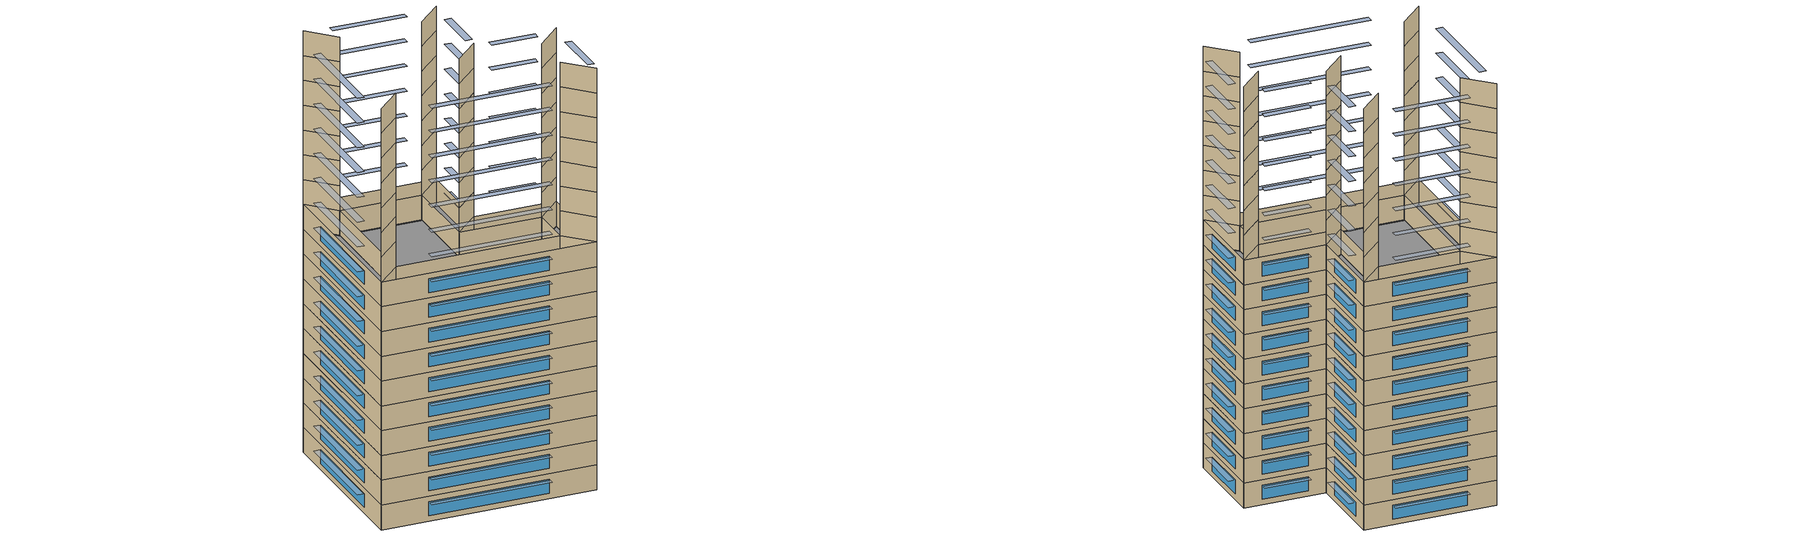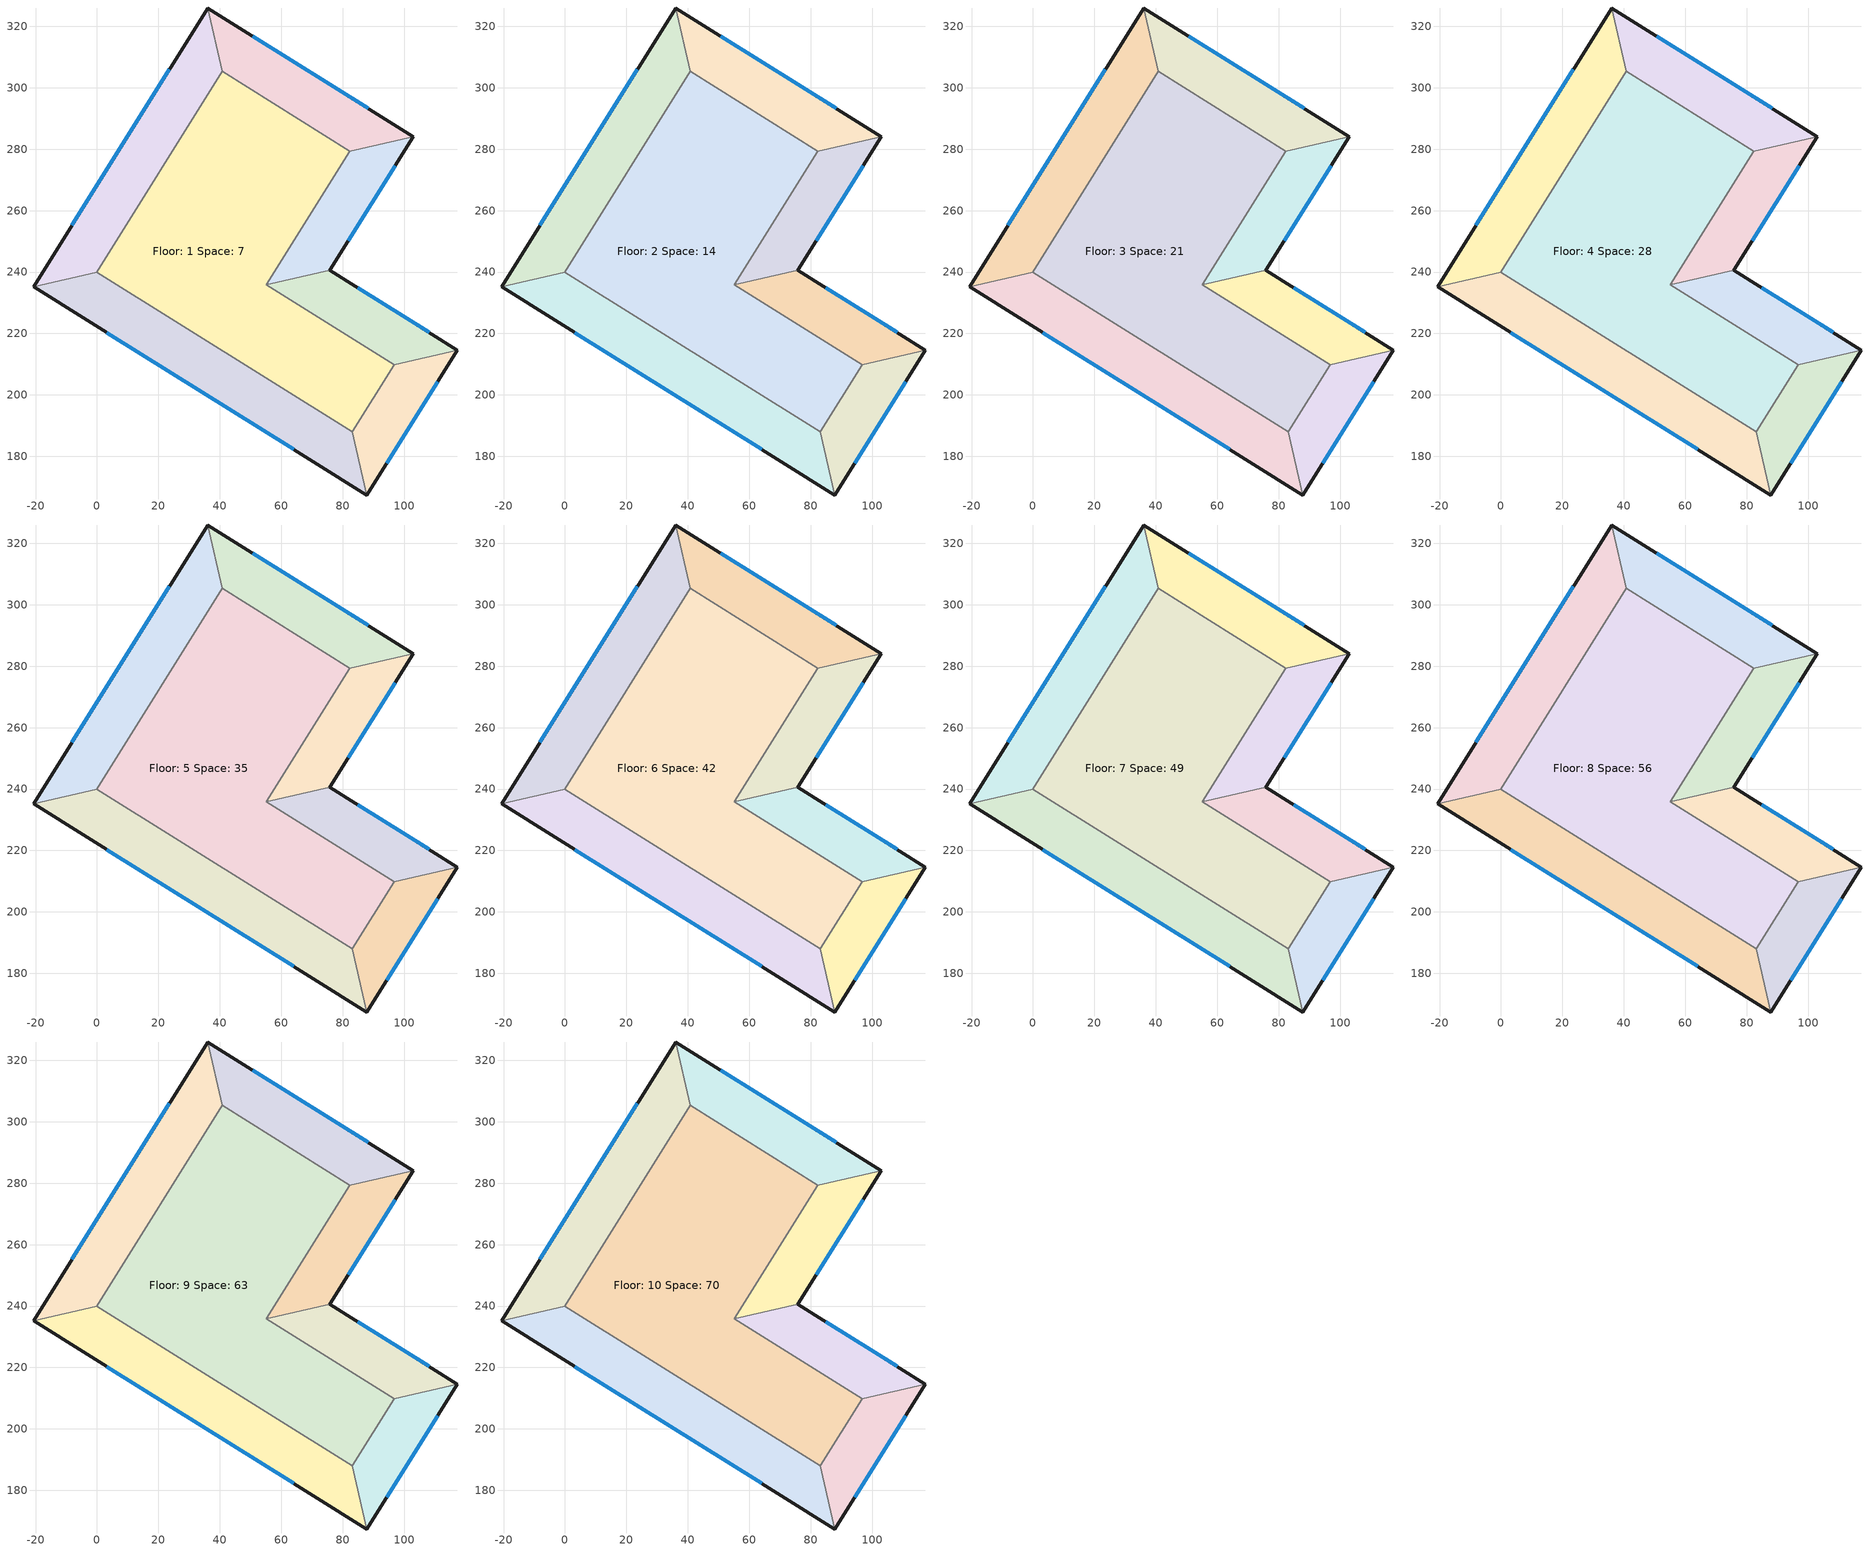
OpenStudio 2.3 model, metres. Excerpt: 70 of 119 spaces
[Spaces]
Floor: 1 Space: 1
 floor ground: -20.67,235.23 0,240 83.11,188.07 87.88,167.4 z0
 wall outside: -20.67,235.23 87.88,167.4 z0:15
 wall to Floor: 16 Space: 107: 83.11,188.07 0,240 z0:15; 117.38,214.61 96.71,209.83 z225:240
 wall to Floor: 1 Space: 2: 83.11,188.07 87.88,167.4 z0:15
 wall to Floor: 1 Space: 6: -20.67,235.23 0,240 z0:15
 wall to Floor: 2 Space: 8: 87.88,167.4 83.11,188.07 z15:30
 wall to Floor: 2 Space: 9: 117.38,214.61 96.71,209.83 z15:30
 wall to Floor: 2 Space: 10: 75.83,240.57 55.16,235.8 z15:30
 wall to Floor: 2 Space: 11: 103.03,284.11 82.36,279.33 z15:30
 wall to Floor: 2 Space: 12: 36.03,325.97 40.8,305.3 z15:30
 wall to Floor: 2 Space: 13: -20.67,235.23 0,240 z15:30
 wall to Floor: 3 Space: 15: 87.88,167.4 83.11,188.07 z30:45
 wall to Floor: 3 Space: 16: 117.38,214.61 96.71,209.83 z30:45
 wall to Floor: 3 Space: 17: 75.83,240.57 55.16,235.8 z30:45
 wall to Floor: 3 Space: 18: 103.03,284.11 82.36,279.33 z30:45
 wall to Floor: 3 Space: 19: 36.03,325.97 40.8,305.3 z30:45
 wall to Floor: 3 Space: 20: -20.67,235.23 0,240 z30:45
 wall to Floor: 4 Space: 22: 87.88,167.4 83.11,188.07 z45:60
 wall to Floor: 4 Space: 23: 117.38,214.61 96.71,209.83 z45:60
 wall to Floor: 4 Space: 24: 75.83,240.57 55.16,235.8 z45:60
 wall to Floor: 4 Space: 25: 103.03,284.11 82.36,279.33 z45:60
 wall to Floor: 4 Space: 26: 36.03,325.97 40.8,305.3 z45:60
 wall to Floor: 4 Space: 27: -20.67,235.23 0,240 z45:60
 wall to Floor: 5 Space: 29: 87.88,167.4 83.11,188.07 z60:75
 wall to Floor: 5 Space: 30: 117.38,214.61 96.71,209.83 z60:75
 wall to Floor: 5 Space: 31: 75.83,240.57 55.16,235.8 z60:75
 wall to Floor: 5 Space: 32: 103.03,284.11 82.36,279.33 z60:75
 wall to Floor: 5 Space: 33: 36.03,325.97 40.8,305.3 z60:75
 wall to Floor: 5 Space: 34: -20.67,235.23 0,240 z60:75
 wall to Floor: 6 Space: 36: 87.88,167.4 83.11,188.07 z75:90
 wall to Floor: 6 Space: 37: 117.38,214.61 96.71,209.83 z75:90
 wall to Floor: 6 Space: 38: 75.83,240.57 55.16,235.8 z75:90
 wall to Floor: 6 Space: 39: 103.03,284.11 82.36,279.33 z75:90
 wall to Floor: 6 Space: 40: 36.03,325.97 40.8,305.3 z75:90
 wall to Floor: 6 Space: 41: -20.67,235.23 0,240 z75:90
 wall to Floor: 7 Space: 43: 87.88,167.4 83.11,188.07 z90:105
 wall to Floor: 7 Space: 44: 117.38,214.61 96.71,209.83 z90:105
 wall to Floor: 7 Space: 45: 75.83,240.57 55.16,235.8 z90:105
 wall to Floor: 7 Space: 46: 103.03,284.11 82.36,279.33 z90:105
 wall to Floor: 7 Space: 47: 36.03,325.97 40.8,305.3 z90:105
 wall to Floor: 7 Space: 48: -20.67,235.23 0,240 z90:105
 wall to Floor: 8 Space: 50: 87.88,167.4 83.11,188.07 z105:120
 wall to Floor: 8 Space: 51: 117.38,214.61 96.71,209.83 z105:120
 wall to Floor: 8 Space: 52: 75.83,240.57 55.16,235.8 z105:120
 wall to Floor: 8 Space: 53: 103.03,284.11 82.36,279.33 z105:120
 wall to Floor: 8 Space: 54: 36.03,325.97 40.8,305.3 z105:120
 wall to Floor: 8 Space: 55: -20.67,235.23 0,240 z105:120
 wall to Floor: 9 Space: 57: 87.88,167.4 83.11,188.07 z120:135
 wall to Floor: 9 Space: 58: 117.38,214.61 96.71,209.83 z120:135
 wall to Floor: 9 Space: 59: 75.83,240.57 55.16,235.8 z120:135
 wall to Floor: 9 Space: 60: 103.03,284.11 82.36,279.33 z120:135
 wall to Floor: 9 Space: 61: 36.03,325.97 40.8,305.3 z120:135
 wall to Floor: 9 Space: 62: -20.67,235.23 0,240 z120:135
 wall to Floor: 10 Space: 64: 87.88,167.4 83.11,188.07 z135:150
 wall to Floor: 10 Space: 65: 117.38,214.61 96.71,209.83 z135:150
 wall to Floor: 10 Space: 66: 75.83,240.57 55.16,235.8 z135:150
 wall to Floor: 10 Space: 67: 103.03,284.11 82.36,279.33 z135:150
 wall to Floor: 10 Space: 68: 36.03,325.97 40.8,305.3 z135:150
 wall to Floor: 10 Space: 69: -20.67,235.23 0,240 z135:150
 wall to Floor: 11 Space: 71: 87.88,167.4 83.11,188.07 z150:165
 wall to Floor: 11 Space: 72: 117.38,214.61 96.71,209.83 z150:165
 wall to Floor: 11 Space: 73: 75.83,240.57 55.16,235.8 z150:165
 wall to Floor: 11 Space: 74: 103.03,284.11 82.36,279.33 z150:165
 wall to Floor: 11 Space: 75: 36.03,325.97 40.8,305.3 z150:165
 wall to Floor: 11 Space: 76: -20.67,235.23 0,240 z150:165
 wall to Floor: 12 Space: 78: 87.88,167.4 83.11,188.07 z165:180
 wall to Floor: 12 Space: 79: 117.38,214.61 96.71,209.83 z165:180
 wall to Floor: 12 Space: 80: 75.83,240.57 55.16,235.8 z165:180
 wall to Floor: 12 Space: 81: 103.03,284.11 82.36,279.33 z165:180
 wall to Floor: 12 Space: 82: 36.03,325.97 40.8,305.3 z165:180
 wall to Floor: 12 Space: 83: -20.67,235.23 0,240 z165:180
 wall to Floor: 13 Space: 85: 87.88,167.4 83.11,188.07 z180:195
 wall to Floor: 13 Space: 86: 117.38,214.61 96.71,209.83 z180:195
 wall to Floor: 13 Space: 87: 75.83,240.57 55.16,235.8 z180:195
 wall to Floor: 13 Space: 88: 103.03,284.11 82.36,279.33 z180:195
 wall to Floor: 13 Space: 89: 36.03,325.97 40.8,305.3 z180:195
 wall to Floor: 13 Space: 90: -20.67,235.23 0,240 z180:195
 wall to Floor: 14 Space: 92: 87.88,167.4 83.11,188.07 z195:210
 wall to Floor: 14 Space: 93: 117.38,214.61 96.71,209.83 z195:210
 wall to Floor: 14 Space: 94: 75.83,240.57 55.16,235.8 z195:210
 wall to Floor: 14 Space: 95: 103.03,284.11 82.36,279.33 z195:210
 wall to Floor: 14 Space: 96: 36.03,325.97 40.8,305.3 z195:210
 wall to Floor: 14 Space: 97: -20.67,235.23 0,240 z195:210
 wall to Floor: 15 Space: 99: 87.88,167.4 83.11,188.07 z210:225
 wall to Floor: 15 Space: 100: 117.38,214.61 96.71,209.83 z210:225
 wall to Floor: 15 Space: 101: 75.83,240.57 55.16,235.8 z210:225
 wall to Floor: 15 Space: 102: 103.03,284.11 82.36,279.33 z210:225
 wall to Floor: 15 Space: 103: 36.03,325.97 40.8,305.3 z210:225
 wall to Floor: 15 Space: 104: -20.67,235.23 0,240 z210:225
 wall to Floor: 16 Space: 106: 87.88,167.4 83.11,188.07 z225:240
 wall to Floor: 16 Space: 108: 75.83,240.57 55.16,235.8 z225:240
 wall to Floor: 16 Space: 109: 103.03,284.11 82.36,279.33 z225:240
 wall to Floor: 16 Space: 110: 36.03,325.97 40.8,305.3 z225:240
 wall to Floor: 16 Space: 111: -20.67,235.23 0,240 z225:240
 wall to Floor: 17 Space: 113: 87.88,167.4 83.11,188.07 z240:255
 wall to Floor: 17 Space: 114: 117.38,214.61 96.71,209.83 z240:255
 wall to Floor: 17 Space: 115: 75.83,240.57 55.16,235.8 z240:255
 wall to Floor: 17 Space: 116: 103.03,284.11 82.36,279.33 z240:255
 wall to Floor: 17 Space: 117: 36.03,325.97 40.8,305.3 z240:255
 wall to Floor: 17 Space: 118: -20.67,235.23 0,240 z240:255
 window: 3.21,220.31 64,182.32 z3.3:11.7
Floor: 1 Space: 2
 floor ground: 87.88,167.4 83.11,188.07 96.71,209.83 117.38,214.61 z0
 wall outside: 87.88,167.4 117.38,214.61 z0:15
 wall to Floor: 16 Space: 107: 96.71,209.83 83.11,188.07 z0:15
 wall to Floor: 1 Space: 3: 96.71,209.83 117.38,214.61 z0:15
 window: 94.37,177.78 110.89,204.22 z3.3:11.7
Floor: 1 Space: 3
 floor ground: 117.38,214.61 96.71,209.83 55.16,235.8 75.83,240.57 z0
 wall outside: 117.38,214.61 75.83,240.57 z0:15
 wall to Floor: 16 Space: 107: 55.16,235.8 96.71,209.83 z0:15
 wall to Floor: 1 Space: 4: 55.16,235.8 75.83,240.57 z0:15
 window: 108.24,220.32 84.97,234.86 z3.3:11.7
Floor: 1 Space: 4
 floor ground: 75.83,240.57 55.16,235.8 82.36,279.33 103.03,284.11 z0
 wall outside: 75.83,240.57 103.03,284.11 z0:15
 wall to Floor: 16 Space: 107: 82.36,279.33 55.16,235.8 z0:15
 wall to Floor: 1 Space: 5: 82.36,279.33 103.03,284.11 z0:15
 window: 81.81,250.15 97.04,274.53 z3.3:11.7
Floor: 1 Space: 5
 floor ground: 103.03,284.11 82.36,279.33 40.8,305.3 36.03,325.97 z0
 wall outside: 103.03,284.11 36.03,325.97 z0:15
 wall to Floor: 16 Space: 107: 40.8,305.3 82.36,279.33 z0:15
 wall to Floor: 1 Space: 6: 40.8,305.3 36.03,325.97 z0:15
 window: 88.29,293.32 50.77,316.76 z3.3:11.7
Floor: 1 Space: 6
 floor ground: 36.03,325.97 40.8,305.3 0,240 -20.67,235.23 z0
 wall outside: 36.03,325.97 -20.67,235.23 z0:15
 wall to Floor: 16 Space: 107: 0,240 40.8,305.3 z0:15
 window: 23.56,306.01 -8.2,255.19 z3.3:11.7
Floor: 1 Space: 7
 floor ground: 40.8,305.3 82.36,279.33 55.16,235.8 96.71,209.83 83.11,188.07 0,240 z0
Floor: 2 Space: 8
 floor ground: -20.67,235.23 0,240 83.11,188.07 87.88,167.4 z15
 wall outside: -20.67,235.23 87.88,167.4 z15:30
 wall to Floor: 16 Space: 107: 83.11,188.07 0,240 z15:30
 window: 3.21,220.31 64,182.32 z18.3:26.7
Floor: 2 Space: 9
 floor ground: 87.88,167.4 83.11,188.07 96.71,209.83 117.38,214.61 z15
 wall outside: 87.88,167.4 117.38,214.61 z15:30
 wall to Floor: 16 Space: 107: 96.71,209.83 83.11,188.07 z15:30
 window: 94.37,177.78 110.89,204.22 z18.3:26.7
Floor: 2 Space: 10
 floor ground: 117.38,214.61 96.71,209.83 55.16,235.8 75.83,240.57 z15
 wall outside: 117.38,214.61 75.83,240.57 z15:30
 wall to Floor: 16 Space: 107: 55.16,235.8 96.71,209.83 z15:30
 window: 108.24,220.32 84.97,234.86 z18.3:26.7
Floor: 2 Space: 11
 floor ground: 75.83,240.57 55.16,235.8 82.36,279.33 103.03,284.11 z15
 wall outside: 75.83,240.57 103.03,284.11 z15:30
 wall to Floor: 16 Space: 107: 82.36,279.33 55.16,235.8 z15:30
 window: 81.81,250.15 97.04,274.53 z18.3:26.7
Floor: 2 Space: 12
 floor ground: 103.03,284.11 82.36,279.33 40.8,305.3 36.03,325.97 z15
 wall outside: 103.03,284.11 36.03,325.97 z15:30
 wall to Floor: 16 Space: 107: 40.8,305.3 82.36,279.33 z15:30
 window: 88.29,293.32 50.77,316.76 z18.3:26.7
Floor: 2 Space: 13
 floor ground: 36.03,325.97 40.8,305.3 0,240 -20.67,235.23 z15
 wall outside: 36.03,325.97 -20.67,235.23 z15:30
 wall to Floor: 16 Space: 107: 0,240 40.8,305.3 z15:30
 window: 23.56,306.01 -8.2,255.19 z18.3:26.7
Floor: 2 Space: 14
 floor ground: 40.8,305.3 82.36,279.33 55.16,235.8 96.71,209.83 83.11,188.07 0,240 z15
Floor: 3 Space: 15
 floor ground: -20.67,235.23 0,240 83.11,188.07 87.88,167.4 z30
 wall outside: -20.67,235.23 87.88,167.4 z30:45
 wall to Floor: 16 Space: 107: 83.11,188.07 0,240 z30:45
 window: 3.21,220.31 64,182.32 z33.3:41.7
Floor: 3 Space: 16
 floor ground: 87.88,167.4 83.11,188.07 96.71,209.83 117.38,214.61 z30
 wall outside: 87.88,167.4 117.38,214.61 z30:45
 wall to Floor: 16 Space: 107: 96.71,209.83 83.11,188.07 z30:45
 window: 94.37,177.78 110.89,204.22 z33.3:41.7
Floor: 3 Space: 17
 floor ground: 117.38,214.61 96.71,209.83 55.16,235.8 75.83,240.57 z30
 wall outside: 117.38,214.61 75.83,240.57 z30:45
 wall to Floor: 16 Space: 107: 55.16,235.8 96.71,209.83 z30:45
 window: 108.24,220.32 84.97,234.86 z33.3:41.7
Floor: 3 Space: 18
 floor ground: 75.83,240.57 55.16,235.8 82.36,279.33 103.03,284.11 z30
 wall outside: 75.83,240.57 103.03,284.11 z30:45
 wall to Floor: 16 Space: 107: 82.36,279.33 55.16,235.8 z30:45
 window: 81.81,250.15 97.04,274.53 z33.3:41.7
Floor: 3 Space: 19
 floor ground: 103.03,284.11 82.36,279.33 40.8,305.3 36.03,325.97 z30
 wall outside: 103.03,284.11 36.03,325.97 z30:45
 wall to Floor: 16 Space: 107: 40.8,305.3 82.36,279.33 z30:45
 window: 88.29,293.32 50.77,316.76 z33.3:41.7
Floor: 3 Space: 20
 floor ground: 36.03,325.97 40.8,305.3 0,240 -20.67,235.23 z30
 wall outside: 36.03,325.97 -20.67,235.23 z30:45
 wall to Floor: 16 Space: 107: 0,240 40.8,305.3 z30:45
 window: 23.56,306.01 -8.2,255.19 z33.3:41.7
Floor: 3 Space: 21
 floor ground: 40.8,305.3 82.36,279.33 55.16,235.8 96.71,209.83 83.11,188.07 0,240 z30
Floor: 4 Space: 22
 floor ground: -20.67,235.23 0,240 83.11,188.07 87.88,167.4 z45
 wall outside: -20.67,235.23 87.88,167.4 z45:60
 wall to Floor: 16 Space: 107: 83.11,188.07 0,240 z45:60
 window: 3.21,220.31 64,182.32 z48.3:56.7
Floor: 4 Space: 23
 floor ground: 87.88,167.4 83.11,188.07 96.71,209.83 117.38,214.61 z45
 wall outside: 87.88,167.4 117.38,214.61 z45:60
 wall to Floor: 16 Space: 107: 96.71,209.83 83.11,188.07 z45:60
 window: 94.37,177.78 110.89,204.22 z48.3:56.7
Floor: 4 Space: 24
 floor ground: 117.38,214.61 96.71,209.83 55.16,235.8 75.83,240.57 z45
 wall outside: 117.38,214.61 75.83,240.57 z45:60
 wall to Floor: 16 Space: 107: 55.16,235.8 96.71,209.83 z45:60
 window: 108.24,220.32 84.97,234.86 z48.3:56.7
Floor: 4 Space: 25
 floor ground: 75.83,240.57 55.16,235.8 82.36,279.33 103.03,284.11 z45
 wall outside: 75.83,240.57 103.03,284.11 z45:60
 wall to Floor: 16 Space: 107: 82.36,279.33 55.16,235.8 z45:60
 window: 81.81,250.15 97.04,274.53 z48.3:56.7
Floor: 4 Space: 26
 floor ground: 103.03,284.11 82.36,279.33 40.8,305.3 36.03,325.97 z45
 wall outside: 103.03,284.11 36.03,325.97 z45:60
 wall to Floor: 16 Space: 107: 40.8,305.3 82.36,279.33 z45:60
 window: 88.29,293.32 50.77,316.76 z48.3:56.7
Floor: 4 Space: 27
 floor ground: 36.03,325.97 40.8,305.3 0,240 -20.67,235.23 z45
 wall outside: 36.03,325.97 -20.67,235.23 z45:60
 wall to Floor: 16 Space: 107: 0,240 40.8,305.3 z45:60
 window: 23.56,306.01 -8.2,255.19 z48.3:56.7
Floor: 4 Space: 28
 floor ground: 40.8,305.3 82.36,279.33 55.16,235.8 96.71,209.83 83.11,188.07 0,240 z45
Floor: 5 Space: 29
 floor ground: -20.67,235.23 0,240 83.11,188.07 87.88,167.4 z60
 wall outside: -20.67,235.23 87.88,167.4 z60:75
 wall to Floor: 16 Space: 107: 83.11,188.07 0,240 z60:75
 window: 3.21,220.31 64,182.32 z63.3:71.7
Floor: 5 Space: 30
 floor ground: 87.88,167.4 83.11,188.07 96.71,209.83 117.38,214.61 z60
 wall outside: 87.88,167.4 117.38,214.61 z60:75
 wall to Floor: 16 Space: 107: 96.71,209.83 83.11,188.07 z60:75
 window: 94.37,177.78 110.89,204.22 z63.3:71.7
Floor: 5 Space: 31
 floor ground: 117.38,214.61 96.71,209.83 55.16,235.8 75.83,240.57 z60
 wall outside: 117.38,214.61 75.83,240.57 z60:75
 wall to Floor: 16 Space: 107: 55.16,235.8 96.71,209.83 z60:75
 window: 108.24,220.32 84.97,234.86 z63.3:71.7
Floor: 5 Space: 32
 floor ground: 75.83,240.57 55.16,235.8 82.36,279.33 103.03,284.11 z60
 wall outside: 75.83,240.57 103.03,284.11 z60:75
 wall to Floor: 16 Space: 107: 82.36,279.33 55.16,235.8 z60:75
 window: 81.81,250.15 97.04,274.53 z63.3:71.7
Floor: 5 Space: 33
 floor ground: 103.03,284.11 82.36,279.33 40.8,305.3 36.03,325.97 z60
 wall outside: 103.03,284.11 36.03,325.97 z60:75
 wall to Floor: 16 Space: 107: 40.8,305.3 82.36,279.33 z60:75
 window: 88.29,293.32 50.77,316.76 z63.3:71.7
Floor: 5 Space: 34
 floor ground: 36.03,325.97 40.8,305.3 0,240 -20.67,235.23 z60
 wall outside: 36.03,325.97 -20.67,235.23 z60:75
 wall to Floor: 16 Space: 107: 0,240 40.8,305.3 z60:75
 window: 23.56,306.01 -8.2,255.19 z63.3:71.7
Floor: 5 Space: 35
 floor ground: 40.8,305.3 82.36,279.33 55.16,235.8 96.71,209.83 83.11,188.07 0,240 z60
Floor: 6 Space: 36
 floor ground: -20.67,235.23 0,240 83.11,188.07 87.88,167.4 z75
 wall outside: -20.67,235.23 87.88,167.4 z75:90
 wall to Floor: 16 Space: 107: 83.11,188.07 0,240 z75:90
 window: 3.21,220.31 64,182.32 z78.3:86.7
Floor: 6 Space: 37
 floor ground: 87.88,167.4 83.11,188.07 96.71,209.83 117.38,214.61 z75
 wall outside: 87.88,167.4 117.38,214.61 z75:90
 wall to Floor: 16 Space: 107: 96.71,209.83 83.11,188.07 z75:90
 window: 94.37,177.78 110.89,204.22 z78.3:86.7
Floor: 6 Space: 38
 floor ground: 117.38,214.61 96.71,209.83 55.16,235.8 75.83,240.57 z75
 wall outside: 117.38,214.61 75.83,240.57 z75:90
 wall to Floor: 16 Space: 107: 55.16,235.8 96.71,209.83 z75:90
 window: 108.24,220.32 84.97,234.86 z78.3:86.7
Floor: 6 Space: 39
 floor ground: 75.83,240.57 55.16,235.8 82.36,279.33 103.03,284.11 z75
 wall outside: 75.83,240.57 103.03,284.11 z75:90
 wall to Floor: 16 Space: 107: 82.36,279.33 55.16,235.8 z75:90
 window: 81.81,250.15 97.04,274.53 z78.3:86.7
Floor: 6 Space: 40
 floor ground: 103.03,284.11 82.36,279.33 40.8,305.3 36.03,325.97 z75
 wall outside: 103.03,284.11 36.03,325.97 z75:90
 wall to Floor: 16 Space: 107: 40.8,305.3 82.36,279.33 z75:90
 window: 88.29,293.32 50.77,316.76 z78.3:86.7
Floor: 6 Space: 41
 floor ground: 36.03,325.97 40.8,305.3 0,240 -20.67,235.23 z75
 wall outside: 36.03,325.97 -20.67,235.23 z75:90
 wall to Floor: 16 Space: 107: 0,240 40.8,305.3 z75:90
 window: 23.56,306.01 -8.2,255.19 z78.3:86.7
Floor: 6 Space: 42
 floor ground: 40.8,305.3 82.36,279.33 55.16,235.8 96.71,209.83 83.11,188.07 0,240 z75
Floor: 7 Space: 43
 floor ground: -20.67,235.23 0,240 83.11,188.07 87.88,167.4 z90
 wall outside: -20.67,235.23 87.88,167.4 z90:105
 wall to Floor: 16 Space: 107: 83.11,188.07 0,240 z90:105
 window: 3.21,220.31 64,182.32 z93.3:101.7
Floor: 7 Space: 44
 floor ground: 87.88,167.4 83.11,188.07 96.71,209.83 117.38,214.61 z90
 wall outside: 87.88,167.4 117.38,214.61 z90:105
 wall to Floor: 16 Space: 107: 96.71,209.83 83.11,188.07 z90:105
 window: 94.37,177.78 110.89,204.22 z93.3:101.7
Floor: 7 Space: 45
 floor ground: 117.38,214.61 96.71,209.83 55.16,235.8 75.83,240.57 z90
 wall outside: 117.38,214.61 75.83,240.57 z90:105
 wall to Floor: 16 Space: 107: 55.16,235.8 96.71,209.83 z90:105
 window: 108.24,220.32 84.97,234.86 z93.3:101.7
Floor: 7 Space: 46
 floor ground: 75.83,240.57 55.16,235.8 82.36,279.33 103.03,284.11 z90
 wall outside: 75.83,240.57 103.03,284.11 z90:105
 wall to Floor: 16 Space: 107: 82.36,279.33 55.16,235.8 z90:105
 window: 81.81,250.15 97.04,274.53 z93.3:101.7
Floor: 7 Space: 47
 floor ground: 103.03,284.11 82.36,279.33 40.8,305.3 36.03,325.97 z90
 wall outside: 103.03,284.11 36.03,325.97 z90:105
 wall to Floor: 16 Space: 107: 40.8,305.3 82.36,279.33 z90:105
 window: 88.29,293.32 50.77,316.76 z93.3:101.7
Floor: 7 Space: 48
 floor ground: 36.03,325.97 40.8,305.3 0,240 -20.67,235.23 z90
 wall outside: 36.03,325.97 -20.67,235.23 z90:105
 wall to Floor: 16 Space: 107: 0,240 40.8,305.3 z90:105
 window: 23.56,306.01 -8.2,255.19 z93.3:101.7
Floor: 7 Space: 49
 floor ground: 40.8,305.3 82.36,279.33 55.16,235.8 96.71,209.83 83.11,188.07 0,240 z90
Floor: 8 Space: 50
 floor ground: -20.67,235.23 0,240 83.11,188.07 87.88,167.4 z105
 wall outside: -20.67,235.23 87.88,167.4 z105:120
 wall to Floor: 16 Space: 107: 83.11,188.07 0,240 z105:120
 window: 3.21,220.31 64,182.32 z108.3:116.7
Floor: 8 Space: 51
 floor ground: 87.88,167.4 83.11,188.07 96.71,209.83 117.38,214.61 z105
 wall outside: 87.88,167.4 117.38,214.61 z105:120
 wall to Floor: 16 Space: 107: 96.71,209.83 83.11,188.07 z105:120
 window: 94.37,177.78 110.89,204.22 z108.3:116.7
Floor: 8 Space: 52
 floor ground: 117.38,214.61 96.71,209.83 55.16,235.8 75.83,240.57 z105
 wall outside: 117.38,214.61 75.83,240.57 z105:120
 wall to Floor: 16 Space: 107: 55.16,235.8 96.71,209.83 z105:120
 window: 108.24,220.32 84.97,234.86 z108.3:116.7
Floor: 8 Space: 53
 floor ground: 75.83,240.57 55.16,235.8 82.36,279.33 103.03,284.11 z105
 wall outside: 75.83,240.57 103.03,284.11 z105:120
 wall to Floor: 16 Space: 107: 82.36,279.33 55.16,235.8 z105:120
 window: 81.81,250.15 97.04,274.53 z108.3:116.7
Floor: 8 Space: 54
 floor ground: 103.03,284.11 82.36,279.33 40.8,305.3 36.03,325.97 z105
 wall outside: 103.03,284.11 36.03,325.97 z105:120
 wall to Floor: 16 Space: 107: 40.8,305.3 82.36,279.33 z105:120
 window: 88.29,293.32 50.77,316.76 z108.3:116.7
Floor: 8 Space: 55
 floor ground: 36.03,325.97 40.8,305.3 0,240 -20.67,235.23 z105
 wall outside: 36.03,325.97 -20.67,235.23 z105:120
 wall to Floor: 16 Space: 107: 0,240 40.8,305.3 z105:120
 window: 23.56,306.01 -8.2,255.19 z108.3:116.7
Floor: 8 Space: 56
 floor ground: 40.8,305.3 82.36,279.33 55.16,235.8 96.71,209.83 83.11,188.07 0,240 z105
Floor: 9 Space: 57
 floor ground: -20.67,235.23 0,240 83.11,188.07 87.88,167.4 z120
 wall outside: -20.67,235.23 87.88,167.4 z120:135
 wall to Floor: 16 Space: 107: 83.11,188.07 0,240 z120:135
 window: 3.21,220.31 64,182.32 z123.3:131.7
Floor: 9 Space: 58
 floor ground: 87.88,167.4 83.11,188.07 96.71,209.83 117.38,214.61 z120
 wall outside: 87.88,167.4 117.38,214.61 z120:135
 wall to Floor: 16 Space: 107: 96.71,209.83 83.11,188.07 z120:135
 window: 94.37,177.78 110.89,204.22 z123.3:131.7
Floor: 9 Space: 59
 floor ground: 117.38,214.61 96.71,209.83 55.16,235.8 75.83,240.57 z120
 wall outside: 117.38,214.61 75.83,240.57 z120:135
 wall to Floor: 16 Space: 107: 55.16,235.8 96.71,209.83 z120:135
 window: 108.24,220.32 84.97,234.86 z123.3:131.7
Floor: 9 Space: 60
 floor ground: 75.83,240.57 55.16,235.8 82.36,279.33 103.03,284.11 z120
 wall outside: 75.83,240.57 103.03,284.11 z120:135
 wall to Floor: 16 Space: 107: 82.36,279.33 55.16,235.8 z120:135
 window: 81.81,250.15 97.04,274.53 z123.3:131.7
Floor: 9 Space: 61
 floor ground: 103.03,284.11 82.36,279.33 40.8,305.3 36.03,325.97 z120
 wall outside: 103.03,284.11 36.03,325.97 z120:135
 wall to Floor: 16 Space: 107: 40.8,305.3 82.36,279.33 z120:135
 window: 88.29,293.32 50.77,316.76 z123.3:131.7
Floor: 9 Space: 62
 floor ground: 36.03,325.97 40.8,305.3 0,240 -20.67,235.23 z120
 wall outside: 36.03,325.97 -20.67,235.23 z120:135
 wall to Floor: 16 Space: 107: 0,240 40.8,305.3 z120:135
 window: 23.56,306.01 -8.2,255.19 z123.3:131.7
Floor: 9 Space: 63
 floor ground: 40.8,305.3 82.36,279.33 55.16,235.8 96.71,209.83 83.11,188.07 0,240 z120
Floor: 10 Space: 64
 floor ground: -20.67,235.23 0,240 83.11,188.07 87.88,167.4 z135
 wall outside: -20.67,235.23 87.88,167.4 z135:150
 wall to Floor: 16 Space: 107: 83.11,188.07 0,240 z135:150
 window: 3.21,220.31 64,182.32 z138.3:146.7
Floor: 10 Space: 65
 floor ground: 87.88,167.4 83.11,188.07 96.71,209.83 117.38,214.61 z135
 wall outside: 87.88,167.4 117.38,214.61 z135:150
 wall to Floor: 16 Space: 107: 96.71,209.83 83.11,188.07 z135:150
 window: 94.37,177.78 110.89,204.22 z138.3:146.7
Floor: 10 Space: 66
 floor ground: 117.38,214.61 96.71,209.83 55.16,235.8 75.83,240.57 z135
 wall outside: 117.38,214.61 75.83,240.57 z135:150
 wall to Floor: 16 Space: 107: 55.16,235.8 96.71,209.83 z135:150
 window: 108.24,220.32 84.97,234.86 z138.3:146.7
Floor: 10 Space: 67
 floor ground: 75.83,240.57 55.16,235.8 82.36,279.33 103.03,284.11 z135
 wall outside: 75.83,240.57 103.03,284.11 z135:150
 wall to Floor: 16 Space: 107: 82.36,279.33 55.16,235.8 z135:150
 window: 81.81,250.15 97.04,274.53 z138.3:146.7
Floor: 10 Space: 68
 floor ground: 103.03,284.11 82.36,279.33 40.8,305.3 36.03,325.97 z135
 wall outside: 103.03,284.11 36.03,325.97 z135:150
 wall to Floor: 16 Space: 107: 40.8,305.3 82.36,279.33 z135:150
 window: 88.29,293.32 50.77,316.76 z138.3:146.7
Floor: 10 Space: 69
 floor ground: 36.03,325.97 40.8,305.3 0,240 -20.67,235.23 z135
 wall outside: 36.03,325.97 -20.67,235.23 z135:150
 wall to Floor: 16 Space: 107: 0,240 40.8,305.3 z135:150
 window: 23.56,306.01 -8.2,255.19 z138.3:146.7
Floor: 10 Space: 70
 floor ground: 40.8,305.3 82.36,279.33 55.16,235.8 96.71,209.83 83.11,188.07 0,240 z135
shading: 1.09,216.91 61.88,178.93 64,182.32 3.21,220.31 z11.7; 97.76,175.66 114.28,202.1 110.89,204.22 94.37,177.78 z11.7; 110.36,223.71 87.09,238.25 84.97,234.86 108.24,220.32 z11.7; 85.2,248.03 100.44,272.41 97.04,274.53 81.81,250.15 z11.7; 90.41,296.71 52.89,320.15 50.77,316.76 88.29,293.32 z11.7; 20.17,308.13 -11.59,257.31 -8.2,255.19 23.56,306.01 z11.7; 1.09,216.91 61.88,178.93 64,182.32 3.21,220.31 z26.7; 97.76,175.66 114.28,202.1 110.89,204.22 94.37,177.78 z26.7; 110.36,223.71 87.09,238.25 84.97,234.86 108.24,220.32 z26.7; 85.2,248.03 100.44,272.41 97.04,274.53 81.81,250.15 z26.7; 90.41,296.71 52.89,320.15 50.77,316.76 88.29,293.32 z26.7; 20.17,308.13 -11.59,257.31 -8.2,255.19 23.56,306.01 z26.7; 1.09,216.91 61.88,178.93 64,182.32 3.21,220.31 z41.7; 97.76,175.66 114.28,202.1 110.89,204.22 94.37,177.78 z41.7; 110.36,223.71 87.09,238.25 84.97,234.86 108.24,220.32 z41.7; 85.2,248.03 100.44,272.41 97.04,274.53 81.81,250.15 z41.7; 90.41,296.71 52.89,320.15 50.77,316.76 88.29,293.32 z41.7; 20.17,308.13 -11.59,257.31 -8.2,255.19 23.56,306.01 z41.7; 1.09,216.91 61.88,178.93 64,182.32 3.21,220.31 z56.7; 97.76,175.66 114.28,202.1 110.89,204.22 94.37,177.78 z56.7; 110.36,223.71 87.09,238.25 84.97,234.86 108.24,220.32 z56.7; 85.2,248.03 100.44,272.41 97.04,274.53 81.81,250.15 z56.7; 90.41,296.71 52.89,320.15 50.77,316.76 88.29,293.32 z56.7; 20.17,308.13 -11.59,257.31 -8.2,255.19 23.56,306.01 z56.7; 1.09,216.91 61.88,178.93 64,182.32 3.21,220.31 z71.7; 97.76,175.66 114.28,202.1 110.89,204.22 94.37,177.78 z71.7; 110.36,223.71 87.09,238.25 84.97,234.86 108.24,220.32 z71.7; 85.2,248.03 100.44,272.41 97.04,274.53 81.81,250.15 z71.7; 90.41,296.71 52.89,320.15 50.77,316.76 88.29,293.32 z71.7; 20.17,308.13 -11.59,257.31 -8.2,255.19 23.56,306.01 z71.7; 1.09,216.91 61.88,178.93 64,182.32 3.21,220.31 z86.7; 97.76,175.66 114.28,202.1 110.89,204.22 94.37,177.78 z86.7; 110.36,223.71 87.09,238.25 84.97,234.86 108.24,220.32 z86.7; 85.2,248.03 100.44,272.41 97.04,274.53 81.81,250.15 z86.7; 90.41,296.71 52.89,320.15 50.77,316.76 88.29,293.32 z86.7; 20.17,308.13 -11.59,257.31 -8.2,255.19 23.56,306.01 z86.7; 1.09,216.91 61.88,178.93 64,182.32 3.21,220.31 z101.7; 97.76,175.66 114.28,202.1 110.89,204.22 94.37,177.78 z101.7; 110.36,223.71 87.09,238.25 84.97,234.86 108.24,220.32 z101.7; 85.2,248.03 100.44,272.41 97.04,274.53 81.81,250.15 z101.7; 90.41,296.71 52.89,320.15 50.77,316.76 88.29,293.32 z101.7; 20.17,308.13 -11.59,257.31 -8.2,255.19 23.56,306.01 z101.7; 1.09,216.91 61.88,178.93 64,182.32 3.21,220.31 z116.7; 97.76,175.66 114.28,202.1 110.89,204.22 94.37,177.78 z116.7; 110.36,223.71 87.09,238.25 84.97,234.86 108.24,220.32 z116.7; 85.2,248.03 100.44,272.41 97.04,274.53 81.81,250.15 z116.7; 90.41,296.71 52.89,320.15 50.77,316.76 88.29,293.32 z116.7; 20.17,308.13 -11.59,257.31 -8.2,255.19 23.56,306.01 z116.7; 1.09,216.91 61.88,178.93 64,182.32 3.21,220.31 z131.7; 97.76,175.66 114.28,202.1 110.89,204.22 94.37,177.78 z131.7; 110.36,223.71 87.09,238.25 84.97,234.86 108.24,220.32 z131.7; 85.2,248.03 100.44,272.41 97.04,274.53 81.81,250.15 z131.7; 90.41,296.71 52.89,320.15 50.77,316.76 88.29,293.32 z131.7; 20.17,308.13 -11.59,257.31 -8.2,255.19 23.56,306.01 z131.7; 1.09,216.91 61.88,178.93 64,182.32 3.21,220.31 z146.7; 97.76,175.66 114.28,202.1 110.89,204.22 94.37,177.78 z146.7; 110.36,223.71 87.09,238.25 84.97,234.86 108.24,220.32 z146.7; 85.2,248.03 100.44,272.41 97.04,274.53 81.81,250.15 z146.7; 90.41,296.71 52.89,320.15 50.77,316.76 88.29,293.32 z146.7; 20.17,308.13 -11.59,257.31 -8.2,255.19 23.56,306.01 z146.7; 1.09,216.91 61.88,178.93 64,182.32 3.21,220.31 z161.7; 97.76,175.66 114.28,202.1 110.89,204.22 94.37,177.78 z161.7; 110.36,223.71 87.09,238.25 84.97,234.86 108.24,220.32 z161.7; 85.2,248.03 100.44,272.41 97.04,274.53 81.81,250.15 z161.7; 90.41,296.71 52.89,320.15 50.77,316.76 88.29,293.32 z161.7; 20.17,308.13 -11.59,257.31 -8.2,255.19 23.56,306.01 z161.7; 1.09,216.91 61.88,178.93 64,182.32 3.21,220.31 z176.7; 97.76,175.66 114.28,202.1 110.89,204.22 94.37,177.78 z176.7; 110.36,223.71 87.09,238.25 84.97,234.86 108.24,220.32 z176.7; 85.2,248.03 100.44,272.41 97.04,274.53 81.81,250.15 z176.7; 90.41,296.71 52.89,320.15 50.77,316.76 88.29,293.32 z176.7; 20.17,308.13 -11.59,257.31 -8.2,255.19 23.56,306.01 z176.7; 1.09,216.91 61.88,178.93 64,182.32 3.21,220.31 z191.7; 97.76,175.66 114.28,202.1 110.89,204.22 94.37,177.78 z191.7; 110.36,223.71 87.09,238.25 84.97,234.86 108.24,220.32 z191.7; 85.2,248.03 100.44,272.41 97.04,274.53 81.81,250.15 z191.7; 90.41,296.71 52.89,320.15 50.77,316.76 88.29,293.32 z191.7; 20.17,308.13 -11.59,257.31 -8.2,255.19 23.56,306.01 z191.7; 1.09,216.91 61.88,178.93 64,182.32 3.21,220.31 z206.7; 97.76,175.66 114.28,202.1 110.89,204.22 94.37,177.78 z206.7; 110.36,223.71 87.09,238.25 84.97,234.86 108.24,220.32 z206.7; 85.2,248.03 100.44,272.41 97.04,274.53 81.81,250.15 z206.7; 90.41,296.71 52.89,320.15 50.77,316.76 88.29,293.32 z206.7; 20.17,308.13 -11.59,257.31 -8.2,255.19 23.56,306.01 z206.7; 1.09,216.91 61.88,178.93 64,182.32 3.21,220.31 z221.7; 97.76,175.66 114.28,202.1 110.89,204.22 94.37,177.78 z221.7; 110.36,223.71 87.09,238.25 84.97,234.86 108.24,220.32 z221.7; 85.2,248.03 100.44,272.41 97.04,274.53 81.81,250.15 z221.7; 90.41,296.71 52.89,320.15 50.77,316.76 88.29,293.32 z221.7; 20.17,308.13 -11.59,257.31 -8.2,255.19 23.56,306.01 z221.7; 1.09,216.91 61.88,178.93 64,182.32 3.21,220.31 z236.7; 97.76,175.66 114.28,202.1 110.89,204.22 94.37,177.78 z236.7; 110.36,223.71 87.09,238.25 84.97,234.86 108.24,220.32 z236.7; 85.2,248.03 100.44,272.41 97.04,274.53 81.81,250.15 z236.7; 90.41,296.71 52.89,320.15 50.77,316.76 88.29,293.32 z236.7; 20.17,308.13 -11.59,257.31 -8.2,255.19 23.56,306.01 z236.7; 1.09,216.91 61.88,178.93 64,182.32 3.21,220.31 z251.7; 97.76,175.66 114.28,202.1 110.89,204.22 94.37,177.78 z251.7; 110.36,223.71 87.09,238.25 84.97,234.86 108.24,220.32 z251.7; 85.2,248.03 100.44,272.41 97.04,274.53 81.81,250.15 z251.7; 90.41,296.71 52.89,320.15 50.77,316.76 88.29,293.32 z251.7; 20.17,308.13 -11.59,257.31 -8.2,255.19 23.56,306.01 z251.7
[Building]
L shape
[Site]
SAN_FRANCISCO: Latitude {deg}=37.62; Longitude {deg}=-122.38; Time Zone {hr}=-8; Elevation {m}=5
[ClimateZones]
Climate Zone Institution Name 2=CEC; Climate Zone Document Name 2=California Climate Zone Descriptions; Climate Zone Document Year 2=1995
[ThermalZone] Use Ideal Air Loads=No
Floor: 1 Zone: 1; Floor: 1 Zone: 2; Floor: 1 Zone: 3; Floor: 1 Zone: 4; Floor: 1 Zone: 5; Floor: 1 Zone: 6; Floor: 1 Zone: 7; Floor: 2 Zone: 8; Floor: 2 Zone: 9; Floor: 2 Zone: 10; Floor: 2 Zone: 11; Floor: 2 Zone: 12; Floor: 2 Zone: 13; Floor: 2 Zone: 14; Floor: 3 Zone: 15; Floor: 3 Zone: 16; Floor: 3 Zone: 17; Floor: 3 Zone: 18; Floor: 3 Zone: 19; Floor: 3 Zone: 20; Floor: 3 Zone: 21; Floor: 4 Zone: 22; Floor: 4 Zone: 23; Floor: 4 Zone: 24; Floor: 4 Zone: 25; Floor: 4 Zone: 26; Floor: 4 Zone: 27; Floor: 4 Zone: 28; Floor: 5 Zone: 29; Floor: 5 Zone: 30; Floor: 5 Zone: 31; Floor: 5 Zone: 32; Floor: 5 Zone: 33; Floor: 5 Zone: 34; Floor: 5 Zone: 35; Floor: 6 Zone: 36; Floor: 6 Zone: 37; Floor: 6 Zone: 38; Floor: 6 Zone: 39; Floor: 6 Zone: 40; Floor: 6 Zone: 41; Floor: 6 Zone: 42; Floor: 7 Zone: 43; Floor: 7 Zone: 44; Floor: 7 Zone: 45; Floor: 7 Zone: 46; Floor: 7 Zone: 47; Floor: 7 Zone: 48; Floor: 7 Zone: 49; Floor: 8 Zone: 50; Floor: 8 Zone: 51; Floor: 8 Zone: 52; Floor: 8 Zone: 53; Floor: 8 Zone: 54; Floor: 8 Zone: 55; Floor: 8 Zone: 56; Floor: 9 Zone: 57; Floor: 9 Zone: 58; Floor: 9 Zone: 59; Floor: 9 Zone: 60; Floor: 9 Zone: 61; Floor: 9 Zone: 62; Floor: 9 Zone: 63; Floor: 10 Zone: 64; Floor: 10 Zone: 65; Floor: 10 Zone: 66; Floor: 10 Zone: 67; Floor: 10 Zone: 68; Floor: 10 Zone: 69; Floor: 10 Zone: 70
[Sizing:Zone] Zone Cooling Design Supply Air Temperature Input Method=SupplyAirTemperature; Zone Cooling Design Supply Air Temperature {C}=14; Zone Cooling Design Supply Air Temperature Difference {deltaC}=11.11; Zone Heating Design Supply Air Temperature Input Method=SupplyAirTemperature; Zone Heating Design Supply Air Temperature {C}=40; Zone Heating Design Supply Air Temperature Difference {deltaC}=11.11; Zone Cooling Design Supply Air Humidity Ratio {kg-H2O/kg-air}=0.0085; Zone Heating Design Supply Air Humidity Ratio {kg-H2O/kg-air}=0.008; Cooling Design Air Flow Method=DesignDay; Heating Design Air Flow Method=DesignDay; Account for Dedicated Outdoor Air System=No; Dedicated Outdoor Air System Control Strategy=NeutralSupplyAir; Dedicated Outdoor Air Low Setpoint Temperature for Design {C}=autosize; Dedicated Outdoor Air High Setpoint Temperature for Design {C}=autosize
Floor: 1 Zone: 1; Floor: 1 Zone: 2; Floor: 1 Zone: 3; Floor: 1 Zone: 4; Floor: 1 Zone: 5; Floor: 1 Zone: 6; Floor: 1 Zone: 7; Floor: 2 Zone: 8; Floor: 2 Zone: 9; Floor: 2 Zone: 10; Floor: 2 Zone: 11; Floor: 2 Zone: 12; Floor: 2 Zone: 13; Floor: 2 Zone: 14; Floor: 3 Zone: 15; Floor: 3 Zone: 16; Floor: 3 Zone: 17; Floor: 3 Zone: 18; Floor: 3 Zone: 19; Floor: 3 Zone: 20; Floor: 3 Zone: 21; Floor: 4 Zone: 22; Floor: 4 Zone: 23; Floor: 4 Zone: 24; Floor: 4 Zone: 25; Floor: 4 Zone: 26; Floor: 4 Zone: 27; Floor: 4 Zone: 28; Floor: 5 Zone: 29; Floor: 5 Zone: 30; Floor: 5 Zone: 31; Floor: 5 Zone: 32; Floor: 5 Zone: 33; Floor: 5 Zone: 34; Floor: 5 Zone: 35; Floor: 6 Zone: 36; Floor: 6 Zone: 37; Floor: 6 Zone: 38; Floor: 6 Zone: 39; Floor: 6 Zone: 40; Floor: 6 Zone: 41; Floor: 6 Zone: 42; Floor: 7 Zone: 43; Floor: 7 Zone: 44; Floor: 7 Zone: 45; Floor: 7 Zone: 46; Floor: 7 Zone: 47; Floor: 7 Zone: 48; Floor: 7 Zone: 49; Floor: 8 Zone: 50; Floor: 8 Zone: 51; Floor: 8 Zone: 52; Floor: 8 Zone: 53; Floor: 8 Zone: 54; Floor: 8 Zone: 55; Floor: 8 Zone: 56; Floor: 9 Zone: 57; Floor: 9 Zone: 58; Floor: 9 Zone: 59; Floor: 9 Zone: 60; Floor: 9 Zone: 61; Floor: 9 Zone: 62; Floor: 9 Zone: 63; Floor: 10 Zone: 64; Floor: 10 Zone: 65; Floor: 10 Zone: 66; Floor: 10 Zone: 67; Floor: 10 Zone: 68; Floor: 10 Zone: 69; Floor: 10 Zone: 70; Floor: 11 Zone: 71; Floor: 11 Zone: 72; Floor: 11 Zone: 73; Floor: 11 Zone: 74; Floor: 11 Zone: 75; Floor: 11 Zone: 76; Floor: 11 Zone: 77; Floor: 12 Zone: 78; Floor: 12 Zone: 79; Floor: 12 Zone: 80; Floor: 12 Zone: 81; Floor: 12 Zone: 82; Floor: 12 Zone: 83; Floor: 12 Zone: 84; Floor: 13 Zone: 85; Floor: 13 Zone: 86; Floor: 13 Zone: 87; Floor: 13 Zone: 88; Floor: 13 Zone: 89; Floor: 13 Zone: 90; Floor: 13 Zone: 91; Floor: 14 Zone: 92; Floor: 14 Zone: 93; Floor: 14 Zone: 94; Floor: 14 Zone: 95; Floor: 14 Zone: 96; Floor: 14 Zone: 97; Floor: 14 Zone: 98; Floor: 15 Zone: 99; Floor: 15 Zone: 100; Floor: 15 Zone: 101; Floor: 15 Zone: 102; Floor: 15 Zone: 103; Floor: 15 Zone: 104; Floor: 15 Zone: 105; Floor: 16 Zone: 106; Floor: 16 Zone: 107; Floor: 16 Zone: 108; Floor: 16 Zone: 109; Floor: 16 Zone: 110; Floor: 16 Zone: 111; Floor: 16 Zone: 112; Floor: 17 Zone: 113; Floor: 17 Zone: 114; Floor: 17 Zone: 115; Floor: 17 Zone: 116; Floor: 17 Zone: 117; Floor: 17 Zone: 118; Floor: 17 Zone: 119
[BuildingStory]
"storey-1"; "storey-2"; "storey-3"; "storey-4"; "storey-5"; "storey-6"; "storey-7"; "storey-8"; "storey-9"; "storey-10"
[Space]
Name | Building Story | Thermal Zone
Floor: 1 Space: 1 | "storey-1" | Floor: 1 Zone: 1
Floor: 1 Space: 2 | "storey-1" | Floor: 1 Zone: 2
Floor: 1 Space: 3 | "storey-1" | Floor: 1 Zone: 3
Floor: 1 Space: 4 | "storey-1" | Floor: 1 Zone: 4
Floor: 1 Space: 5 | "storey-1" | Floor: 1 Zone: 5
Floor: 1 Space: 6 | "storey-1" | Floor: 1 Zone: 6
Floor: 1 Space: 7 | "storey-1" | Floor: 1 Zone: 7
Floor: 2 Space: 8 | "storey-2" | Floor: 2 Zone: 8
Floor: 2 Space: 9 | "storey-2" | Floor: 2 Zone: 9
Floor: 2 Space: 10 | "storey-2" | Floor: 2 Zone: 10
Floor: 2 Space: 11 | "storey-2" | Floor: 2 Zone: 11
Floor: 2 Space: 12 | "storey-2" | Floor: 2 Zone: 12
Floor: 2 Space: 13 | "storey-2" | Floor: 2 Zone: 13
Floor: 2 Space: 14 | "storey-2" | Floor: 2 Zone: 14
Floor: 3 Space: 15 | "storey-3" | Floor: 3 Zone: 15
Floor: 3 Space: 16 | "storey-3" | Floor: 3 Zone: 16
Floor: 3 Space: 17 | "storey-3" | Floor: 3 Zone: 17
Floor: 3 Space: 18 | "storey-3" | Floor: 3 Zone: 18
Floor: 3 Space: 19 | "storey-3" | Floor: 3 Zone: 19
Floor: 3 Space: 20 | "storey-3" | Floor: 3 Zone: 20
Floor: 3 Space: 21 | "storey-3" | Floor: 3 Zone: 21
Floor: 4 Space: 22 | "storey-4" | Floor: 4 Zone: 22
Floor: 4 Space: 23 | "storey-4" | Floor: 4 Zone: 23
Floor: 4 Space: 24 | "storey-4" | Floor: 4 Zone: 24
Floor: 4 Space: 25 | "storey-4" | Floor: 4 Zone: 25
Floor: 4 Space: 26 | "storey-4" | Floor: 4 Zone: 26
Floor: 4 Space: 27 | "storey-4" | Floor: 4 Zone: 27
Floor: 4 Space: 28 | "storey-4" | Floor: 4 Zone: 28
Floor: 5 Space: 29 | "storey-5" | Floor: 5 Zone: 29
Floor: 5 Space: 30 | "storey-5" | Floor: 5 Zone: 30
Floor: 5 Space: 31 | "storey-5" | Floor: 5 Zone: 31
Floor: 5 Space: 32 | "storey-5" | Floor: 5 Zone: 32
Floor: 5 Space: 33 | "storey-5" | Floor: 5 Zone: 33
Floor: 5 Space: 34 | "storey-5" | Floor: 5 Zone: 34
Floor: 5 Space: 35 | "storey-5" | Floor: 5 Zone: 35
Floor: 6 Space: 36 | "storey-6" | Floor: 6 Zone: 36
Floor: 6 Space: 37 | "storey-6" | Floor: 6 Zone: 37
Floor: 6 Space: 38 | "storey-6" | Floor: 6 Zone: 38
Floor: 6 Space: 39 | "storey-6" | Floor: 6 Zone: 39
Floor: 6 Space: 40 | "storey-6" | Floor: 6 Zone: 40
Floor: 6 Space: 41 | "storey-6" | Floor: 6 Zone: 41
Floor: 6 Space: 42 | "storey-6" | Floor: 6 Zone: 42
Floor: 7 Space: 43 | "storey-7" | Floor: 7 Zone: 43
Floor: 7 Space: 44 | "storey-7" | Floor: 7 Zone: 44
Floor: 7 Space: 45 | "storey-7" | Floor: 7 Zone: 45
Floor: 7 Space: 46 | "storey-7" | Floor: 7 Zone: 46
Floor: 7 Space: 47 | "storey-7" | Floor: 7 Zone: 47
Floor: 7 Space: 48 | "storey-7" | Floor: 7 Zone: 48
Floor: 7 Space: 49 | "storey-7" | Floor: 7 Zone: 49
Floor: 8 Space: 50 | "storey-8" | Floor: 8 Zone: 50
Floor: 8 Space: 51 | "storey-8" | Floor: 8 Zone: 51
Floor: 8 Space: 52 | "storey-8" | Floor: 8 Zone: 52
Floor: 8 Space: 53 | "storey-8" | Floor: 8 Zone: 53
Floor: 8 Space: 54 | "storey-8" | Floor: 8 Zone: 54
Floor: 8 Space: 55 | "storey-8" | Floor: 8 Zone: 55
Floor: 8 Space: 56 | "storey-8" | Floor: 8 Zone: 56
Floor: 9 Space: 57 | "storey-9" | Floor: 9 Zone: 57
Floor: 9 Space: 58 | "storey-9" | Floor: 9 Zone: 58
Floor: 9 Space: 59 | "storey-9" | Floor: 9 Zone: 59
Floor: 9 Space: 60 | "storey-9" | Floor: 9 Zone: 60
Floor: 9 Space: 61 | "storey-9" | Floor: 9 Zone: 61
Floor: 9 Space: 62 | "storey-9" | Floor: 9 Zone: 62
Floor: 9 Space: 63 | "storey-9" | Floor: 9 Zone: 63
Floor: 10 Space: 64 | "storey-10" | Floor: 10 Zone: 64
Floor: 10 Space: 65 | "storey-10" | Floor: 10 Zone: 65
Floor: 10 Space: 66 | "storey-10" | Floor: 10 Zone: 66
Floor: 10 Space: 67 | "storey-10" | Floor: 10 Zone: 67
Floor: 10 Space: 68 | "storey-10" | Floor: 10 Zone: 68
Floor: 10 Space: 69 | "storey-10" | Floor: 10 Zone: 69
Floor: 10 Space: 70 | "storey-10" | Floor: 10 Zone: 70
